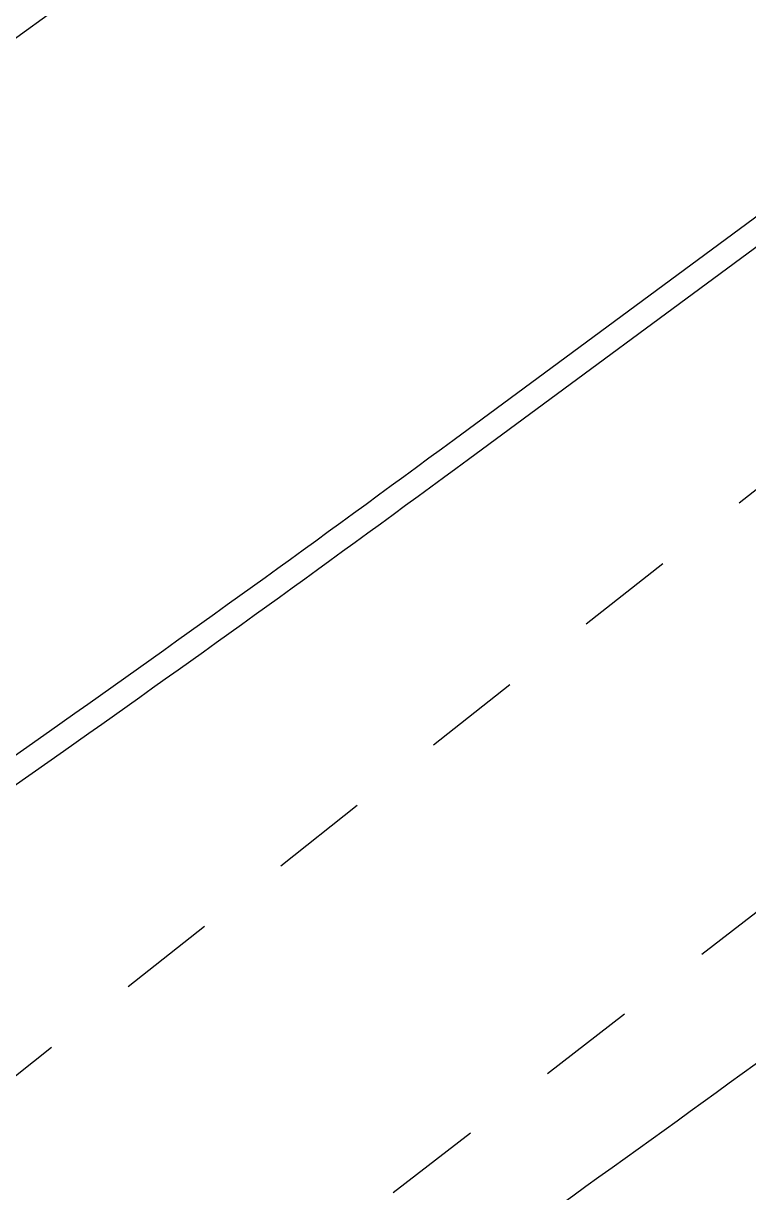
# Model space of a CAD drawing. Extents: x 421500 to 422711, y 436000 to 437000.
# Drawn here: x 422052.89 to 422056.61, y 436564.31 to 436570.31 of the extents above; entities that cross this region are included whole.
import ezdxf

# ---------------------------------------------------------------- set-up
doc = ezdxf.new("R2010")
doc.units = 0
doc.linetypes.add('10041', pattern=[9, 6, -3])
doc.linetypes.add('716709-ExBase$0$BLIP', pattern=[1, 0.5, -0.5])
for name, color, linetype in [('716709-ExBase$0$XC-LCCCarriageway', 251, 'Continuous'), ('716709-ExBase$0$XC-LCCVerges', 251, '716709-ExBase$0$BLIP'), ('Lines', 1, 'Continuous'), ('Pr-Edging', 7, 'Continuous'), ('Pr-Kerb', 2, 'Continuous'), ('Pr-KerbEdge', 8, 'Continuous')]:
    doc.layers.add(name, color=color, linetype=linetype)

msp = doc.modelspace()

# ---------------------------------------------------------------- linework, layer by layer
at = {"layer": '716709-ExBase$0$XC-LCCCarriageway', "flags": 128}
msp.add_lwpolyline([(422005.1364, 436528.3907), (422006.7154, 436531.2126), (422009.1021, 436534.8969), (422011.8935, 436538.2849), (422012.551, 436538.9632), (422014.3826, 436541.0063), (422015.0383, 436541.6618), (422016.3711, 436542.9497), (422024.0224, 436548.6725), (422031.6691, 436554.3792), (422039.8289, 436560.5132), (422048.6524, 436567.1649), (422056.5252, 436572.9217), (422057.2742, 436573.4601), (422061.695, 436576.7615), (422062.4316, 436577.3422), (422070.8766, 436583.8769), (422079.5151, 436590.8254), (422087.8346, 436597.7113), (422096.2581, 436604.9578), (422105.6008, 436613.3976), (422113.5751, 436620.8799)], dxfattribs=at)
msp.add_lwpolyline([(422005.1364, 436528.3907), (422006.7154, 436531.2126), (422009.1021, 436534.8969), (422011.8935, 436538.2849), (422012.551, 436538.9632), (422014.3826, 436541.0063), (422015.0383, 436541.6618), (422016.3711, 436542.9497), (422024.0224, 436548.6725), (422031.6691, 436554.3792), (422039.8289, 436560.5132), (422048.6524, 436567.1649), (422056.5252, 436572.9217), (422057.2742, 436573.4601), (422061.695, 436576.7615), (422062.4316, 436577.3422), (422070.8766, 436583.8769), (422079.5151, 436590.8254), (422087.8346, 436597.7113), (422096.2581, 436604.9578), (422105.6008, 436613.3976), (422113.5751, 436620.8799)], dxfattribs=at)
msp.add_lwpolyline([(422005.1364, 436528.3907), (422006.7154, 436531.2126), (422009.1021, 436534.8969), (422011.8935, 436538.2849), (422012.551, 436538.9632), (422014.3826, 436541.0063), (422015.0383, 436541.6618), (422016.3711, 436542.9497), (422024.0224, 436548.6725), (422031.6691, 436554.3792), (422039.8289, 436560.5132), (422048.6524, 436567.1649), (422056.5252, 436572.9217), (422057.2742, 436573.4601), (422061.695, 436576.7615), (422062.4316, 436577.3422), (422070.8766, 436583.8769), (422079.5151, 436590.8254), (422087.8346, 436597.7113), (422096.2581, 436604.9578), (422105.6008, 436613.3976), (422113.5751, 436620.8799)], dxfattribs=at)
at = {"layer": '716709-ExBase$0$XC-LCCVerges', "flags": 128}
for points in [[(422057.2243, 436573.1505), (422060.2112, 436570.7318), (422052.7475, 436564.8268), (422044.8488, 436558.8765), (422037.6962, 436553.4166), (422030.6162, 436548.4137), (422022.0975, 436542.0906), (422015.6899, 436536.6306), (422015.0618, 436541.5226)], [(422057.2243, 436573.1505), (422060.2112, 436570.7318), (422052.7475, 436564.8268), (422044.8488, 436558.8765), (422037.6962, 436553.4166), (422030.6162, 436548.4137), (422022.0975, 436542.0906), (422015.6899, 436536.6306), (422015.0618, 436541.5226)], [(422042.536, 436488.9753), (422041.4299, 436487.1963), (422032.6103, 436491.8084), (422025.2079, 436496.0891), (422021.775, 436498.4505), (422018.472, 436500.9903), (422015.9997, 436502.9311), (422013.602, 436504.9723), (422011.5341, 436507.3489), (422010.3046, 436509.2785), (422009.2899, 436511.3316), (422008.616, 436513.5219), (422008.4031, 436516.0843), (422008.6528, 436518.641), (422009.1539, 436521.1562), (422010.3275, 436524.8893), (422011.9913, 436528.4311), (422014.017, 436531.7577), (422016.4155, 436534.8264), (422021.4992, 436539.6674), (422032.0665, 436547.4618), (422038.3158, 436551.8897), (422045.1688, 436556.9276), (422052.211, 436562.3208), (422061.1239, 436569.199), (422061.965, 436569.1653), (422064.1192, 436566.7163), (422065.4463, 436565.0252), (422067.1132, 436562.9012)], [(422042.536, 436488.9753), (422041.4299, 436487.1963), (422032.6103, 436491.8084), (422025.2079, 436496.0891), (422021.775, 436498.4505), (422018.472, 436500.9903), (422015.9997, 436502.9311), (422013.602, 436504.9723), (422011.5341, 436507.3489), (422010.3046, 436509.2785), (422009.2899, 436511.3316), (422008.616, 436513.5219), (422008.4031, 436516.0843), (422008.6528, 436518.641), (422009.1539, 436521.1562), (422010.3275, 436524.8893), (422011.9913, 436528.4311), (422014.017, 436531.7577), (422016.4155, 436534.8264), (422021.4992, 436539.6674), (422032.0665, 436547.4618), (422038.3158, 436551.8897), (422045.1688, 436556.9276), (422052.211, 436562.3208), (422061.1239, 436569.199), (422061.965, 436569.1653), (422062.1128, 436568.9973)]]:
    msp.add_lwpolyline(points, dxfattribs=at)
at = {"layer": 'Lines', "linetype": '10041', "const_width": 0.1, "flags": 128}
msp.add_lwpolyline([(422138.6118, 436649.1157), (422108.5175, 436616.2973, -0.021753), (422101.7051, 436609.4881, -0.008127), (422086.8646, 436596.3289, -0.01839), (422080.4934, 436591.2565), (422053.018, 436570.9865, -0.005602), (422051.0047, 436569.5357), (422022.9215, 436549.7734, 0.012944), (422018.1932, 436546.2596)], format="xyb", dxfattribs=at)
at = {"layer": 'Pr-Edging', "flags": 128}
msp.add_lwpolyline([(422062.7171, 436568.3103), (422062.1128, 436568.9973), (422057.1737, 436565.3535, -0.005602), (422055.0332, 436563.8111), (422028.9524, 436545.4579, 0.042932), (422015.0309, 436533.7551, 0.042932)], format="xyb", dxfattribs=at)
at = {"layer": 'Pr-Kerb', "flags": 128}
msp.add_lwpolyline([(422039.622, 436486.1173), (422016.8777, 436501.1206, -0.052241), (422011.2409, 436505.7494), (422010.7347, 436506.2622, -0.404434), (422010.4497, 436534.0673, -0.049838), (422026.9382, 436548.3202), (422053.019, 436566.6734, 0.005602), (422055.0958, 436568.17), (422082.5713, 436588.44, 0.01839), (422089.1438, 436593.6728, 0.008127), (422104.0695, 436606.9074, 0.021753), (422111.0971, 436613.9318), (422145.3144, 436651.2463), (422166.4845, 436675.2427)], format="xyb", dxfattribs=at)
at = {"layer": 'Pr-KerbEdge', "flags": 128}
msp.add_lwpolyline([(422039.6909, 436486.2216), (422016.9465, 436501.225, -0.052241), (422011.3298, 436505.8372), (422010.8236, 436506.35, -0.404434), (422010.5405, 436533.9813, -0.049838), (422027.0101, 436548.2179), (422053.0909, 436566.5712, 0.005602), (422055.17, 436568.0694), (422082.6455, 436588.3394, 0.01839), (422089.2252, 436593.5779, 0.008127), (422104.1539, 436606.8152, 0.021753), (422111.1892, 436613.8473), (422145.4073, 436651.1627), (422166.5782, 436675.16)], format="xyb", dxfattribs=at)
at = {"layer": 'Pr-KerbEdge'}
msp.add_arc((422086.9238, 436454.9562), 118.125, 133.732121, 133.732121, dxfattribs=at)

doc.saveas('drawing.dxf')
